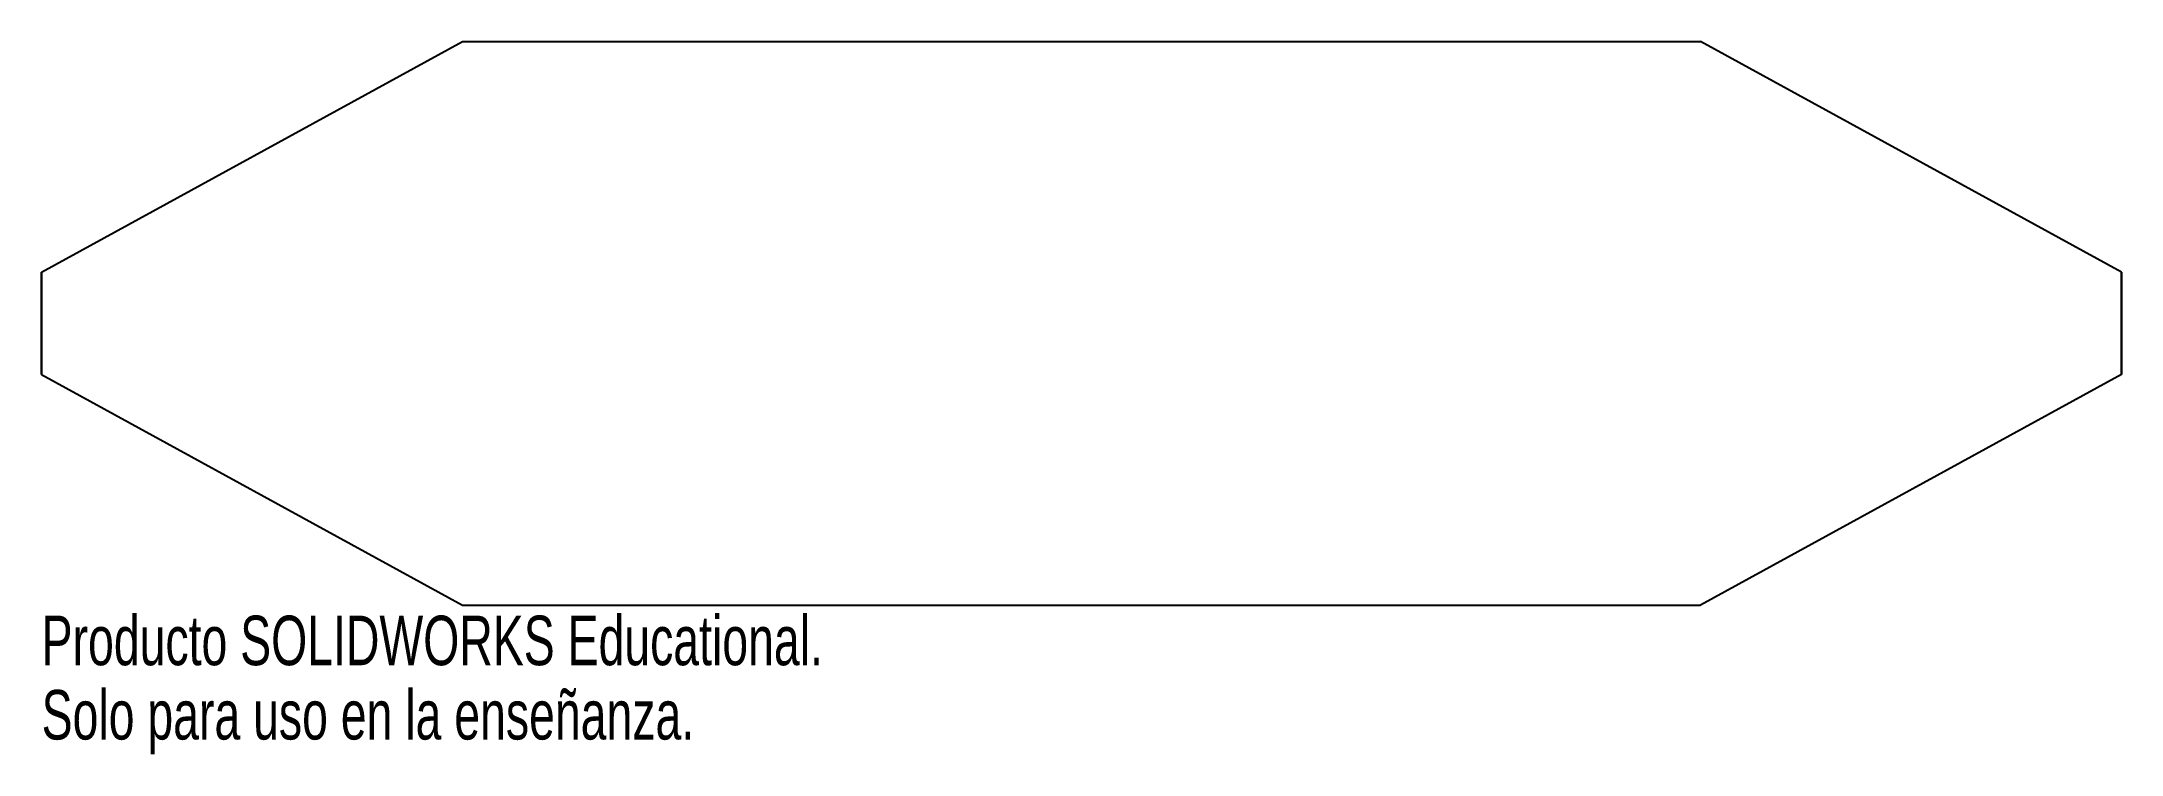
# Model space of a CAD drawing. Header units: metres. Extents: x 0.435 to 0.638, y 1.775 to 1.844.
import ezdxf

# ---------------------------------------------------------------- set-up
doc = ezdxf.new("R2010")
doc.units = ezdxf.units.M
doc.linetypes.add('CENTERX2', pattern=[0.02032, 0.0127, -0.00254, 0.00254, -0.00254])
doc.styles.add('SLDTEXTSTYLE0', font='TXT', dxfattribs={"width": 0.7})

msp = doc.modelspace()

# ---------------------------------------------------------------- linework, layer by layer
at = {"color": 7, "linetype": 'Continuous'}
for p, q in [((0.43506, 1.82171), (0.47611, 1.84421)), ((0.47611, 1.84421), (0.59685, 1.84421)), ((0.6379, 1.82171), (0.59685, 1.84421)), ((0.43506, 1.82171), (0.43506, 1.81171)), ((0.6379, 1.82171), (0.6379, 1.81171)), ((0.43506, 1.81171), (0.47611, 1.78921)), ((0.6379, 1.81171), (0.59685, 1.78921)), ((0.47611, 1.78921), (0.59685, 1.78921))]:
    msp.add_line(p, q, dxfattribs=at)
at = {"color": 7, "linetype": 'CENTERX2'}
for p, q in [((0.43506, 1.81171), (0.43506, 1.82171)), ((0.6379, 1.81171), (0.6379, 1.82171)), ((0.6379, 1.81671), (0.6379, 1.82171))]:
    msp.add_line(p, q, dxfattribs=at)

# ---------------------------------------------------------------- texts
at = {"color": 7, "linetype": 'Continuous', "char_height": 0.0048336, "attachment_point": 1, "style": 'SLDTEXTSTYLE0'}
for s, insert in [('Producto SOLIDWORKS Educational.', (0.43506, 1.78819)), ('Solo para uso en la enseñanza.', (0.43506, 1.78094))]:
    msp.add_mtext(s, dxfattribs=dict(at, insert=insert))

doc.saveas('drawing.dxf')
